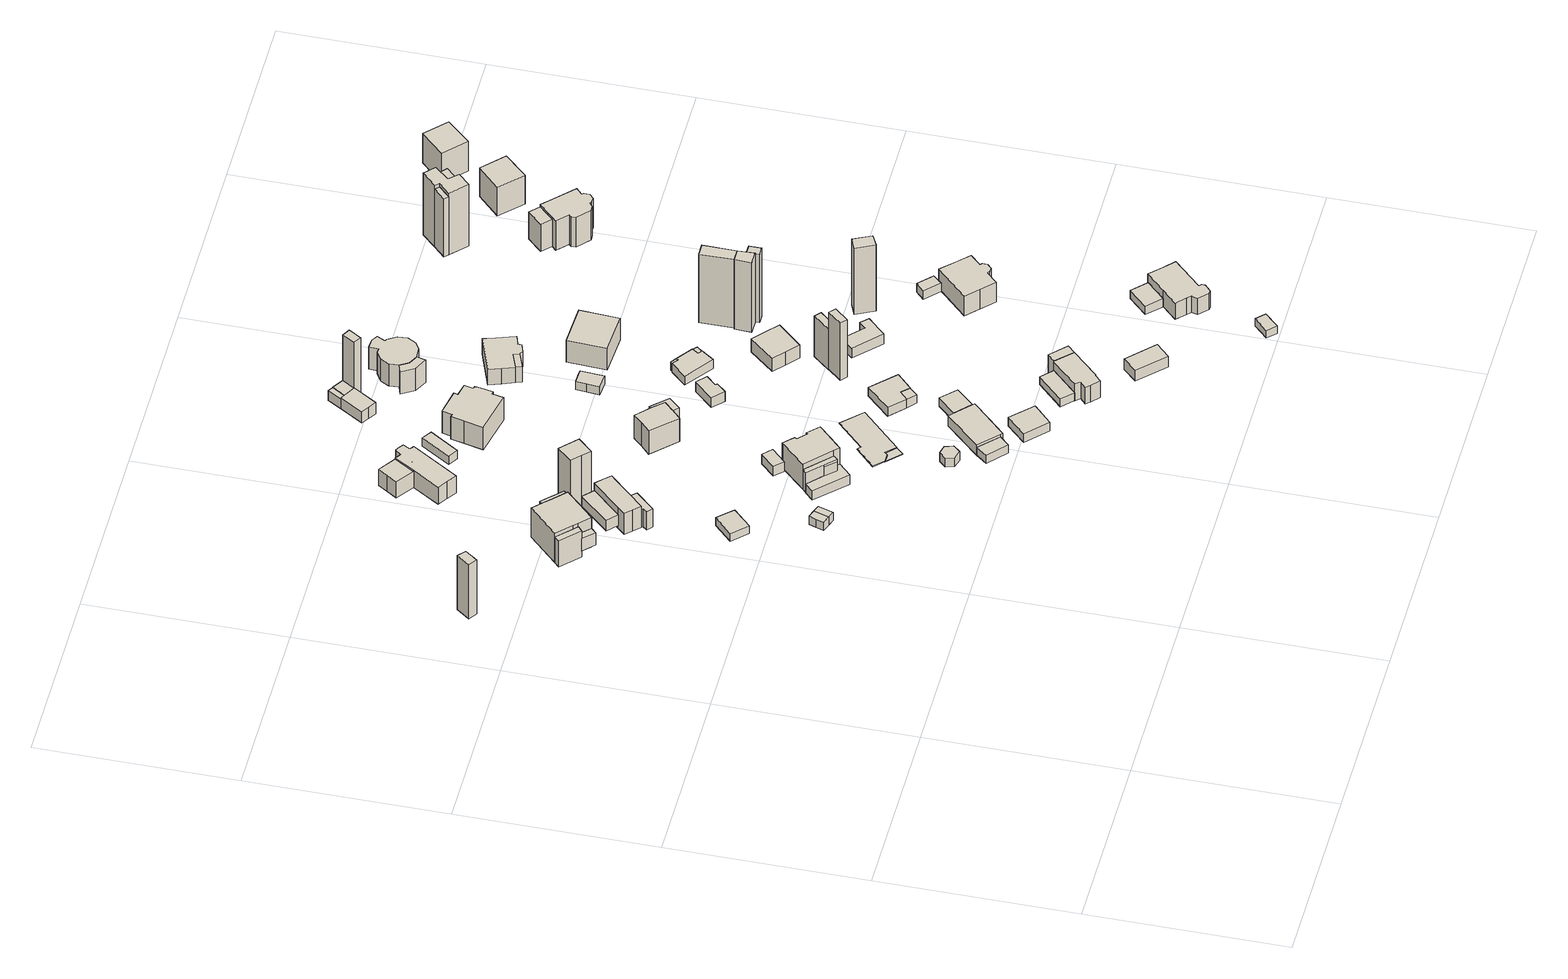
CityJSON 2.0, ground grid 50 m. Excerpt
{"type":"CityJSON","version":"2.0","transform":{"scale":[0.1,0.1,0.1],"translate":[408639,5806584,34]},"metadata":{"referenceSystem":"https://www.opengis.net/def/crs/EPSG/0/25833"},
"CityObjects":{
"building1":{"type":"Building","attributes":{"Gemeindeschluessel":"11000009","BezugspunktDach":"2200","function":"31001_2000","measuredHeight":17.16,"storeysAboveGround":1},"address":[{"country":"Germany","locality":"Berlin","thoroughfareNumber":"2","thoroughfareName":"Rinntaler Steig"}],"geometry":[{"type":"Solid","lod":"1","boundaries":[[[[0,1,2,3]],[[4,5,6,7]],[[4,7,3,2]],[[5,4,2,1]],[[6,5,1,0]],[[7,6,0,3]]]]}]},
"building2":{"type":"Building","attributes":{"Gemeindeschluessel":"11000009","BezugspunktDach":"2200","function":"51009_1610","measuredHeight":3.91,"storeysAboveGround":0},"address":[{"country":"Germany","locality":"Berlin"}],"geometry":[{"type":"Solid","lod":"1","boundaries":[[[[8,9,10,11]],[[12,13,14,15]],[[12,15,11,10]],[[13,12,10,9]],[[14,13,9,8]],[[15,14,8,11]]]]}]},
"building3":{"type":"Building","attributes":{"Gemeindeschluessel":"11000009","function":"31001_1010"},"address":[{"country":"Germany","locality":"Berlin","thoroughfareNumber":"4","thoroughfareName":"Rinntaler Steig"}],"children":["building3-1","building3-2","building3-3"]},
"building3-1":{"type":"BuildingPart","attributes":{"BezugspunktDach":"2200","measuredHeight":10.24,"storeysAboveGround":2},"parents":["building3"],"geometry":[{"type":"MultiSurface","lod":"1","boundaries":[[[16,17,18,19,20,21,22,23]],[[24,25,26,27,28,29,30,31]],[[24,31,23,22]],[[25,24,22,21]],[[32,33,21,20]],[[34,32,20,19]],[[28,27,19,18]],[[29,28,18,17]],[[35,36,29,17,16]],[[37,35,30,16,23]],[[26,25,33,32]],[[27,26,32,34]],[[30,29,36,35]],[[38,31,39,30,35,37]]]}]},
"building3-2":{"type":"BuildingPart","attributes":{"BezugspunktDach":"2200","measuredHeight":8.22,"storeysAboveGround":2},"parents":["building3"],"geometry":[{"type":"Solid","lod":"1","boundaries":[[[[34,40,41,42,33]],[[43,44,45,27,25]],[[43,25,33,42]],[[44,43,42,41]],[[45,44,41,40]],[[27,45,40,34]],[[25,27,34,33]]]]}]},
"building3-3":{"type":"BuildingPart","attributes":{"BezugspunktDach":"2200","measuredHeight":8.22,"storeysAboveGround":2},"parents":["building3"],"geometry":[{"type":"MultiSurface","lod":"1","boundaries":[[[46,36,37,47]],[[31,29,48,49]],[[31,49,47,37]],[[48,29,36,46]],[[49,48,46,47]],[[50,29,51,30,35,36]],[[31,37,35,52,30]]]}]},
"building4":{"type":"Building","attributes":{"Gemeindeschluessel":"11000009","BezugspunktDach":"2200","function":"31001_1010","measuredHeight":2.35,"storeysAboveGround":1},"address":[{"country":"Germany","locality":"Berlin","thoroughfareNumber":"2","thoroughfareName":"Erlenbacher Steig"}],"geometry":[{"type":"Solid","lod":"1","boundaries":[[[[53,54,55,56]],[[57,58,59,60]],[[57,60,56,55]],[[58,57,55,54]],[[59,58,54,53]],[[60,59,53,56]]]]}]},
"building5":{"type":"Building","attributes":{"Gemeindeschluessel":"11000009","BezugspunktDach":"2200","function":"31001_2000","measuredHeight":3.96,"storeysAboveGround":1},"address":[{"country":"Germany","locality":"Berlin","thoroughfareNumber":"6 (1)","thoroughfareName":"Rinntaler Steig"}],"geometry":[{"type":"Solid","lod":"1","boundaries":[[[[61,62,63,64]],[[65,66,67,68]],[[65,68,64,63]],[[66,65,63,62]],[[67,66,62,61]],[[68,67,61,64]]]]}]},
"building6":{"type":"Building","attributes":{"Gemeindeschluessel":"11000009","function":"31001_1010"},"address":[{"country":"Germany","locality":"Berlin","thoroughfareNumber":"6","thoroughfareName":"Rinntaler Steig"}],"children":["building6-1","building6-2"]},
"building6-1":{"type":"BuildingPart","attributes":{"BezugspunktDach":"2200","measuredHeight":7.84,"storeysAboveGround":1},"parents":["building6"],"geometry":[{"type":"MultiSurface","lod":"1","boundaries":[[[69,70,71,72,73,74,75,76]],[[77,78,79,80,81,82,83,84]],[[77,84,76,75]],[[78,77,75,74]],[[79,78,74,73]],[[80,79,73,72]],[[81,80,72,71]],[[85,86,81,71,70]],[[83,82,70,69]],[[84,83,69,76]],[[82,81,86,85]]]}]},
"building6-2":{"type":"BuildingPart","attributes":{"BezugspunktDach":"2200","measuredHeight":5.56,"storeysAboveGround":1},"parents":["building6"],"geometry":[{"type":"Solid","lod":"1","boundaries":[[[[87,88,86,85,89,90]],[[91,82,81,92,93,94]],[[91,94,90,89]],[[82,91,89,85]],[[92,81,86,88]],[[93,92,88,87]],[[94,93,87,90]],[[86,81,82,85]]]]}]},
"building7":{"type":"Building","attributes":{"Gemeindeschluessel":"11000009","BezugspunktDach":"2200","function":"31001_1313","measuredHeight":2.98,"storeysAboveGround":1},"address":[{"country":"Germany","locality":"Berlin","thoroughfareNumber":"4 (2)","thoroughfareName":"Erlenbacher Steig"}],"geometry":[{"type":"Solid","lod":"1","boundaries":[[[[95,96,97,98,99,100]],[[101,102,103,104,105,106]],[[101,106,100,99]],[[102,101,99,98]],[[103,102,98,97]],[[104,103,97,96]],[[105,104,96,95]],[[106,105,95,100]]]]}]},
"building8":{"type":"Building","attributes":{"Gemeindeschluessel":"11000009","BezugspunktDach":"2200","function":"51009_1610","measuredHeight":3.02,"storeysAboveGround":0},"address":[{"country":"Germany","locality":"Berlin"}],"geometry":[{"type":"Solid","lod":"1","boundaries":[[[[107,108,97,95]],[[103,109,110,105]],[[103,105,95,97]],[[109,103,97,108]],[[110,109,108,107]],[[105,110,107,95]]]]}]},
"building9":{"type":"Building","attributes":{"Gemeindeschluessel":"11000009","BezugspunktDach":"2200","function":"51009_1610","measuredHeight":16.9,"storeysAboveGround":0},"address":[{"country":"Germany","locality":"Berlin"}],"geometry":[{"type":"Solid","lod":"1","boundaries":[[[[111,112,113,114,115]],[[116,117,118,119,120]],[[116,120,115,114]],[[117,116,114,113]],[[118,117,113,112]],[[119,118,112,111]],[[120,119,111,115]]]]}]},
"building10":{"type":"Building","attributes":{"Gemeindeschluessel":"11000009","function":"31001_1010"},"address":[{"country":"Germany","locality":"Berlin","thoroughfareNumber":"31","thoroughfareName":"Horchheimer Weg"},{"country":"Germany","locality":"Berlin","thoroughfareNumber":"3","thoroughfareName":"Rinntaler Steig"}],"children":["building10-1","building10-2"]},
"building10-1":{"type":"BuildingPart","attributes":{"BezugspunktDach":"2200","measuredHeight":6.75,"storeysAboveGround":2},"parents":["building10"],"geometry":[{"type":"Solid","lod":"1","boundaries":[[[[121,122,123,124,125,126,127,128,129,130,131]],[[132,133,134,135,136,137,138,139,140,141,142]],[[132,142,131,130]],[[133,132,130,129]],[[134,133,129,128]],[[135,134,128,127]],[[136,135,127,126]],[[137,136,126,125]],[[138,137,125,124]],[[139,138,124,123]],[[140,139,123,122]],[[141,140,122,121]],[[142,141,121,131]]]]}]},
"building10-2":{"type":"BuildingPart","attributes":{"BezugspunktDach":"2200","measuredHeight":6.15,"storeysAboveGround":2},"parents":["building10"],"geometry":[{"type":"Solid","lod":"1","boundaries":[[[[143,144,145,146,147,148]],[[149,150,133,151,132,152]],[[149,152,148,147]],[[150,149,147,146]],[[133,150,146,145]],[[151,133,145,144]],[[132,151,144,143]],[[152,132,143,148]]]]}]},
"building11":{"type":"Building","attributes":{"Gemeindeschluessel":"11000009","BezugspunktDach":"2200","function":"51009_1610","measuredHeight":5.46,"storeysAboveGround":0},"address":[{"country":"Germany","locality":"Berlin"}],"geometry":[{"type":"Solid","lod":"1","boundaries":[[[[153,154,155,156]],[[157,158,159,160]],[[157,160,156,155]],[[158,157,155,154]],[[159,158,154,153]],[[160,159,153,156]]]]}]},
"building12":{"type":"Building","attributes":{"Gemeindeschluessel":"11000009","function":"31001_1010"},"address":[{"country":"Germany","locality":"Berlin","thoroughfareNumber":"4","thoroughfareName":"Erlenbacher Steig"}],"children":["building12-1","building12-2","building12-3"]},
"building12-1":{"type":"BuildingPart","attributes":{"BezugspunktDach":"2200","measuredHeight":9.71,"storeysAboveGround":2},"parents":["building12"],"geometry":[{"type":"MultiSurface","lod":"1","boundaries":[[[161,162,163,164,165,166,167,168,169,170,171]],[[172,173,174,175,176,177,178,179,180,158,181]],[[172,181,171,170]],[[173,172,170,169]],[[174,173,169,168]],[[175,174,168,167]],[[176,175,167,166]],[[177,176,166,165]],[[178,177,165,164]],[[179,178,164,163]],[[180,179,163,162]],[[182,183,180,162,161]],[[184,185,161,171]],[[186,158,180,183,182]],[[181,158,185,184]]]}]},
"building12-2":{"type":"BuildingPart","attributes":{"BezugspunktDach":"2200","measuredHeight":6.17,"storeysAboveGround":2},"parents":["building12"],"geometry":[{"type":"MultiSurface","lod":"1","boundaries":[[[187,188,185,184,189]],[[181,158,159,160,190]],[[181,190,189,184]],[[191,182,185,188]],[[192,191,188,187]],[[190,193,192,160,187,189]],[[181,184,185,158]],[[194,159,158,182,191]],[[160,159,191,192]],[[160,192,193,190]]]}]},
"building12-3":{"type":"BuildingPart","attributes":{"BezugspunktDach":"2200","measuredHeight":2.9,"storeysAboveGround":2},"parents":["building12"],"geometry":[{"type":"MultiSurface","lod":"1","boundaries":[[[195,183,182,191,192,193,196]],[[197,198,199,200,201,202,203]],[[197,203,196,193]],[[198,197,204,190,160]],[[199,198,192,160,159]],[[200,199,191,159,158]],[[201,200,158,180,183]],[[202,201,183,195]],[[203,202,195,196]],[[160,190,204,193,192]],[[159,160,192,191]],[[158,159,191,182]],[[182,183,180,158]]]}]},
"building13":{"type":"Building","attributes":{"Gemeindeschluessel":"11000009","BezugspunktDach":"2200","function":"31001_2000","measuredHeight":2.68,"storeysAboveGround":1},"address":[{"country":"Germany","locality":"Berlin","thoroughfareNumber":"31 (1)","thoroughfareName":"Horchheimer Weg"}],"geometry":[{"type":"Solid","lod":"1","boundaries":[[[[205,206,207,208]],[[209,210,211,212]],[[209,212,208,207]],[[210,209,207,206]],[[211,210,206,205]],[[212,211,205,208]]]]}]},
"building14":{"type":"Building","attributes":{"Gemeindeschluessel":"11000009","BezugspunktDach":"2200","function":"51009_1611","measuredHeight":3.01,"storeysAboveGround":0},"address":[{"country":"Germany","locality":"Berlin"}],"geometry":[{"type":"Solid","lod":"1","boundaries":[[[[213,214,215,216]],[[217,218,219,220]],[[217,220,216,215]],[[218,217,215,214]],[[219,218,214,213]],[[220,219,213,216]]]]}]},
"building15":{"type":"Building","attributes":{"Gemeindeschluessel":"11000009","BezugspunktDach":"2200","function":"31001_1310","measuredHeight":2.79,"storeysAboveGround":1},"address":[{"country":"Germany","locality":"Berlin","thoroughfareNumber":"8 (3)","thoroughfareName":"Erlenbacher Steig"}],"geometry":[{"type":"Solid","lod":"1","boundaries":[[[[221,222,223,224,225,226]],[[227,228,229,230,231,232]],[[227,232,226,225]],[[228,227,225,224]],[[229,228,224,223]],[[230,229,223,222]],[[231,230,222,221]],[[232,231,221,226]]]]}]},
"building16":{"type":"Building","attributes":{"Gemeindeschluessel":"11000009","BezugspunktDach":"2200","function":"51009_1610","measuredHeight":2.57,"storeysAboveGround":0},"address":[{"country":"Germany","locality":"Berlin"}],"geometry":[{"type":"Solid","lod":"1","boundaries":[[[[233,234,235,236]],[[237,238,239,240]],[[237,240,236,235]],[[238,237,235,234]],[[239,238,234,233]],[[240,239,233,236]]]]}]},
"building17":{"type":"Building","attributes":{"Gemeindeschluessel":"11000009","BezugspunktDach":"2200","function":"51009_1610","measuredHeight":0.135,"storeysAboveGround":0},"address":[{"country":"Germany","locality":"Berlin"}],"geometry":[{"type":"Solid","lod":"1","boundaries":[[[[241,242,243,244,245]],[[246,247,248,249,250]],[[246,250,245,244]],[[247,246,244,243]],[[248,247,243,242]],[[249,248,242,241]],[[250,249,241,245]]]]}]},
"building18":{"type":"Building","attributes":{"Gemeindeschluessel":"11000009","BezugspunktDach":"2200","function":"31001_1010","measuredHeight":8.44,"storeysAboveGround":2},"address":[{"country":"Germany","locality":"Berlin","thoroughfareNumber":"20","thoroughfareName":"Am Steilhang"}],"geometry":[{"type":"Solid","lod":"1","boundaries":[[[[251,252,253,254,255,256,257,258,259,260,261,262,263,264,265,266]],[[267,268,269,270,271,272,273,274,275,276,277,278,279,280,281,282]],[[267,282,266,265]],[[268,267,265,264]],[[269,268,264,263]],[[270,269,263,262]],[[271,270,262,261]],[[272,271,261,260]],[[273,272,260,259]],[[274,273,259,258]],[[275,274,258,257]],[[276,275,257,256]],[[277,276,256,255]],[[278,277,255,254]],[[279,278,254,253]],[[280,279,253,252]],[[281,280,252,251]],[[282,281,251,266]]]]}]},
"building19":{"type":"Building","attributes":{"Gemeindeschluessel":"11000009","BezugspunktDach":"2200","function":"31001_1010","measuredHeight":8.13,"storeysAboveGround":2},"address":[{"country":"Germany","locality":"Berlin","thoroughfareNumber":"1","thoroughfareName":"Erlenbacher Steig"}],"geometry":[{"type":"Solid","lod":"1","boundaries":[[[[283,284,285,286,287,288,289,290]],[[291,292,293,294,295,296,297,298]],[[291,298,290,289]],[[292,291,289,288]],[[293,292,288,287]],[[294,293,287,286]],[[295,294,286,285]],[[296,295,285,284]],[[297,296,284,283]],[[298,297,283,290]]]]}]},
"building20":{"type":"Building","attributes":{"Gemeindeschluessel":"11000009","BezugspunktDach":"2200","function":"31001_1010","measuredHeight":0.206,"storeysAboveGround":1},"address":[{"country":"Germany","locality":"Berlin","thoroughfareNumber":"6","thoroughfareName":"Erlenbacher Steig"}],"geometry":[{"type":"Solid","lod":"1","boundaries":[[[[299,300,301,302,303,304,305,306,307]],[[308,309,310,311,242,243,244,245,312]],[[308,312,307,306]],[[309,308,306,305]],[[310,309,305,304]],[[311,310,304,303]],[[242,311,303,302]],[[243,242,302,301]],[[244,243,301,300]],[[245,244,300,299]],[[312,245,299,307]]]]}]},
"building21":{"type":"Building","attributes":{"Gemeindeschluessel":"11000009","BezugspunktDach":"2200","function":"31001_1010","measuredHeight":2.69,"storeysAboveGround":1},"address":[{"country":"Germany","locality":"Berlin","thoroughfareNumber":"10","thoroughfareName":"Erlenbacher Steig"}],"geometry":[{"type":"Solid","lod":"1","boundaries":[[[[313,314,315,316]],[[317,318,319,320]],[[317,320,316,315]],[[318,317,315,314]],[[319,318,314,313]],[[320,319,313,316]]]]}]},
"building22":{"type":"Building","attributes":{"Gemeindeschluessel":"11000009","BezugspunktDach":"2200","function":"31001_1010","measuredHeight":3.76,"storeysAboveGround":1},"address":[{"country":"Germany","locality":"Berlin","thoroughfareNumber":"8","thoroughfareName":"Erlenbacher Steig"}],"geometry":[{"type":"Solid","lod":"1","boundaries":[[[[321,322,323,324,325,326]],[[327,328,329,330,331,332]],[[327,332,326,325]],[[328,327,325,324]],[[329,328,324,323]],[[330,329,323,322]],[[331,330,322,321]],[[332,331,321,326]]]]}]},
"building23":{"type":"Building","attributes":{"Gemeindeschluessel":"11000009","BezugspunktDach":"2200","function":"51009_1610","measuredHeight":7.62,"storeysAboveGround":0},"address":[{"country":"Germany","locality":"Berlin"}],"geometry":[{"type":"Solid","lod":"1","boundaries":[[[[333,334,335,336,337,338]],[[339,340,341,342,343,344]],[[339,344,338,337]],[[340,339,337,336]],[[341,340,336,335]],[[342,341,335,334]],[[343,342,334,333]],[[344,343,333,338]]]]}]},
"building24":{"type":"Building","attributes":{"Gemeindeschluessel":"11000009","function":"31001_1010"},"address":[{"country":"Germany","locality":"Berlin","thoroughfareNumber":"29","thoroughfareName":"Horchheimer Weg"}],"children":["building24-1","building24-2"]},
"building24-1":{"type":"BuildingPart","attributes":{"BezugspunktDach":"2200","measuredHeight":3.68,"storeysAboveGround":1},"parents":["building24"],"geometry":[{"type":"MultiSurface","lod":"1","boundaries":[[[345,346,347,348,349,350,351]],[[352,353,354,355,356,357,358]],[[352,358,351,350]],[[353,352,350,349]],[[359,360,353,349,348]],[[361,359,354,348,347]],[[356,355,347,346]],[[357,356,346,345]],[[358,357,345,351]],[[354,353,360,359]],[[355,354,359,361]]]}]},
"building24-2":{"type":"BuildingPart","attributes":{"BezugspunktDach":"2200","measuredHeight":3.27,"storeysAboveGround":1},"parents":["building24"],"geometry":[{"type":"MultiSurface","lod":"1","boundaries":[[[361,362,363,360]],[[364,365,355,353]],[[364,353,360,363]],[[365,364,363,362]],[[355,365,362,361]],[[355,354,366]],[[367,353,366,354,359,360]],[[359,354,355,361]]]}]},
"building25":{"type":"Building","attributes":{"Gemeindeschluessel":"11000009","BezugspunktDach":"2200","function":"51009_1610","measuredHeight":3.25,"storeysAboveGround":0},"address":[{"country":"Germany","locality":"Berlin"}],"geometry":[{"type":"Solid","lod":"1","boundaries":[[[[368,369,370,371]],[[372,364,353,352]],[[372,352,371,370]],[[364,372,370,369]],[[353,364,369,368]],[[352,353,368,371]]]]}]},
"building26":{"type":"Building","attributes":{"Gemeindeschluessel":"11000009","BezugspunktDach":"2200","function":"51009_1611","measuredHeight":2.74,"storeysAboveGround":0},"address":[{"country":"Germany","locality":"Berlin"}],"geometry":[{"type":"Solid","lod":"1","boundaries":[[[[373,374,375,376]],[[377,378,379,380]],[[377,380,376,375]],[[378,377,375,374]],[[379,378,374,373]],[[380,379,373,376]]]]}]},
"building27":{"type":"Building","attributes":{"Gemeindeschluessel":"11000009","BezugspunktDach":"2200","function":"31001_2000","measuredHeight":17.66,"storeysAboveGround":1},"address":[{"country":"Germany","locality":"Berlin","thoroughfareNumber":"29 (1)","thoroughfareName":"Horchheimer Weg"}],"geometry":[{"type":"Solid","lod":"1","boundaries":[[[[381,382,383,384]],[[365,385,386,387]],[[365,387,384,383]],[[385,365,383,382]],[[386,385,382,381]],[[387,386,381,384]]]]}]},
"building28":{"type":"Building","attributes":{"Gemeindeschluessel":"11000009","BezugspunktDach":"2200","function":"51009_1610","measuredHeight":2.6,"storeysAboveGround":0},"address":[{"country":"Germany","locality":"Berlin"}],"geometry":[{"type":"Solid","lod":"1","boundaries":[[[[388,389,390,391]],[[392,393,394,395]],[[392,395,391,390]],[[393,392,390,389]],[[394,393,389,388]],[[395,394,388,391]]]]}]},
"building29":{"type":"Building","attributes":{"Gemeindeschluessel":"11000009","BezugspunktDach":"2200","function":"31001_2463","measuredHeight":2.44,"storeysAboveGround":1},"address":[{"country":"Germany","locality":"Berlin","thoroughfareNumber":"12 (1)","thoroughfareName":"Erlenbacher Steig"}],"geometry":[{"type":"Solid","lod":"1","boundaries":[[[[396,397,398,399]],[[400,401,402,403]],[[400,403,399,398]],[[401,400,398,397]],[[402,401,397,396]],[[403,402,396,399]]]]}]},
"building30":{"type":"Building","attributes":{"Gemeindeschluessel":"11000009","BezugspunktDach":"2200","function":"31001_2463","measuredHeight":2.61,"storeysAboveGround":1},"address":[{"country":"Germany","locality":"Berlin","thoroughfareNumber":"8 (1)","thoroughfareName":"Erlenbacher Steig"}],"geometry":[{"type":"Solid","lod":"1","boundaries":[[[[404,405,406,407,408,409]],[[410,411,393,392,395,412]],[[410,412,409,408]],[[411,410,408,407]],[[393,411,407,406]],[[392,393,406,405]],[[395,392,405,404]],[[412,395,404,409]]]]}]},
"building31":{"type":"Building","attributes":{"Gemeindeschluessel":"11000009","BezugspunktDach":"2200","function":"31001_1010","measuredHeight":6.4,"storeysAboveGround":2},"address":[{"country":"Germany","locality":"Berlin","thoroughfareNumber":"12","thoroughfareName":"Erlenbacher Steig"}],"geometry":[{"type":"Solid","lod":"1","boundaries":[[[[413,414,415,416,417,418,419,420,421,422,423,424]],[[425,426,427,428,429,430,431,432,433,434,435,436]],[[425,436,424,423]],[[426,425,423,422]],[[427,426,422,421]],[[428,427,421,420]],[[429,428,420,419]],[[430,429,419,418]],[[431,430,418,417]],[[432,431,417,416]],[[433,432,416,415]],[[434,433,415,414]],[[435,434,414,413]],[[436,435,413,424]]]]}]},
"building32":{"type":"Building","attributes":{"Gemeindeschluessel":"11000009","BezugspunktDach":"2200","function":"31001_1312","measuredHeight":3.02,"storeysAboveGround":1},"address":[{"country":"Germany","locality":"Berlin","thoroughfareNumber":"3","thoroughfareName":"Erlenbacher Steig"}],"geometry":[{"type":"Solid","lod":"1","boundaries":[[[[437,438,439,440,441,442]],[[443,444,445,446,447,448]],[[443,448,442,441]],[[444,443,441,440]],[[445,444,440,439]],[[446,445,439,438]],[[447,446,438,437]],[[448,447,437,442]]]]}]},
"building33":{"type":"Building","attributes":{"Gemeindeschluessel":"11000009","BezugspunktDach":"2200","function":"51009_1610","measuredHeight":4.93,"storeysAboveGround":0},"address":[{"country":"Germany","locality":"Berlin"}],"geometry":[{"type":"Solid","lod":"1","boundaries":[[[[449,450,451,452]],[[453,454,455,456]],[[453,456,452,451]],[[454,453,451,450]],[[455,454,450,449]],[[456,455,449,452]]]]}]},
"building34":{"type":"Building","attributes":{"Gemeindeschluessel":"11000009","BezugspunktDach":"2200","function":"31001_2463","measuredHeight":2.49,"storeysAboveGround":1},"address":[{"country":"Germany","locality":"Berlin","thoroughfareNumber":"19 (1)","thoroughfareName":"Am Steilhang"}],"geometry":[{"type":"Solid","lod":"1","boundaries":[[[[457,458,459,460,461,462]],[[463,464,465,466,467,468]],[[463,468,462,461]],[[464,463,461,460]],[[465,464,460,459]],[[466,465,459,458]],[[467,466,458,457]],[[468,467,457,462]]]]}]},
"building35":{"type":"Building","attributes":{"Gemeindeschluessel":"11000009","function":"31001_1010"},"address":[{"country":"Germany","locality":"Berlin","thoroughfareNumber":"18","thoroughfareName":"Am Steilhang"}],"children":["building35-1","building35-2"]},
"building35-1":{"type":"BuildingPart","attributes":{"BezugspunktDach":"2200","measuredHeight":7.01,"storeysAboveGround":2},"parents":["building35"],"geometry":[{"type":"Solid","lod":"1","boundaries":[[[[469,470,471,472,473,474,475,476,477,478,479,480,481,482,483,484]],[[485,486,487,488,489,490,491,492,493,494,495,496,497,498,499,500]],[[485,500,484,483]],[[486,485,483,482]],[[487,486,482,481]],[[488,487,481,480]],[[489,488,480,479]],[[490,489,479,478]],[[491,490,478,477]],[[492,491,477,476]],[[493,492,476,475]],[[494,493,475,474]],[[495,494,474,473]],[[496,495,473,472]],[[497,496,472,471]],[[500,499,469,484]],[[498,497,471,470]],[[499,498,470,469]]]]}]},
"building35-2":{"type":"BuildingPart","attributes":{"BezugspunktDach":"2200","measuredHeight":7.01,"storeysAboveGround":2},"parents":["building35"],"geometry":[{"type":"Solid","lod":"1","boundaries":[[[[501,502,471,470,469,503]],[[499,498,497,504,505,506]],[[499,506,503,469]],[[504,497,471,502]],[[505,504,502,501]],[[506,505,501,503]],[[498,499,469,470]],[[497,498,470,471]]]]}]},
"building36":{"type":"Building","attributes":{"Gemeindeschluessel":"11000009","BezugspunktDach":"2200","function":"31001_1010","measuredHeight":8.01,"storeysAboveGround":1},"address":[{"country":"Germany","locality":"Berlin","thoroughfareNumber":"19","thoroughfareName":"Am Steilhang"}],"geometry":[{"type":"Solid","lod":"1","boundaries":[[[[507,508,509,510,511,512,513,514,515,516,517,518]],[[519,520,521,522,523,524,525,526,527,528,529,530]],[[519,530,518,517]],[[520,519,517,516]],[[521,520,516,515]],[[522,521,515,514]],[[523,522,514,513]],[[524,523,513,512]],[[525,524,512,511]],[[526,525,511,510]],[[527,526,510,509]],[[528,527,509,508]],[[529,528,508,507]],[[530,529,507,518]]]]}]},
"building37":{"type":"Building","attributes":{"Gemeindeschluessel":"11000009","BezugspunktDach":"2200","function":"31001_1010","measuredHeight":3.65,"storeysAboveGround":1},"address":[{"country":"Germany","locality":"Berlin","thoroughfareNumber":"14","thoroughfareName":"Erlenbacher Steig"}],"geometry":[{"type":"Solid","lod":"1","boundaries":[[[[531,532,533,534,535]],[[536,537,538,539,540]],[[536,540,535,534]],[[537,536,534,533]],[[538,537,533,532]],[[539,538,532,531]],[[540,539,531,535]]]]}]},
"building38":{"type":"Building","attributes":{"Gemeindeschluessel":"11000009","BezugspunktDach":"2200","function":"51009_1610","measuredHeight":5.48,"storeysAboveGround":0},"address":[{"country":"Germany","locality":"Berlin"}],"geometry":[{"type":"Solid","lod":"1","boundaries":[[[[541,542,543,544]],[[545,546,430,428]],[[545,428,544,543]],[[546,545,543,542]],[[430,546,542,541]],[[428,430,541,544]]]]}]},
"building39":{"type":"Building","attributes":{"Gemeindeschluessel":"11000009","BezugspunktDach":"2200","function":"31001_1312","measuredHeight":2.8,"storeysAboveGround":1},"address":[{"country":"Germany","locality":"Berlin","thoroughfareNumber":"10","thoroughfareName":"Rinntaler Steig"}],"geometry":[{"type":"Solid","lod":"1","boundaries":[[[[547,548,549,550,551,552,553,554]],[[555,556,557,558,559,560,561,562]],[[555,562,554,553]],[[556,555,553,552]],[[557,556,552,551]],[[558,557,551,550]],[[559,558,550,549]],[[560,559,549,548]],[[561,560,548,547]],[[562,561,547,554]]]]}]},
"building40":{"type":"Building","attributes":{"Gemeindeschluessel":"11000009","BezugspunktDach":"2200","function":"51009_1610","measuredHeight":18.16,"storeysAboveGround":0},"address":[{"country":"Germany","locality":"Berlin"}],"geometry":[{"type":"Solid","lod":"1","boundaries":[[[[563,564,565,566]],[[567,568,569,570]],[[567,570,566,565]],[[568,567,565,564]],[[569,568,564,563]],[[570,569,563,566]]]]}]},
"building41":{"type":"Building","attributes":{"Gemeindeschluessel":"11000009","BezugspunktDach":"2200","function":"51009_1610","measuredHeight":2.52,"storeysAboveGround":0},"address":[{"country":"Germany","locality":"Berlin"}],"geometry":[{"type":"Solid","lod":"1","boundaries":[[[[552,551,571,553]],[[572,573,574,575]],[[572,575,553,571]],[[573,572,571,551]],[[574,573,551,552]],[[575,574,552,553]]]]}]},
"building42":{"type":"Building","attributes":{"Gemeindeschluessel":"11000009","BezugspunktDach":"2200","function":"51009_1610","measuredHeight":2.63,"storeysAboveGround":0},"address":[{"country":"Germany","locality":"Berlin"}],"geometry":[{"type":"Solid","lod":"1","boundaries":[[[[576,577,578,579]],[[580,581,582,583]],[[580,583,579,578]],[[581,580,578,577]],[[582,581,577,576]],[[583,582,576,579]]]]}]},
"building43":{"type":"Building","attributes":{"Gemeindeschluessel":"11000009","BezugspunktDach":"2200","function":"31001_2500","measuredHeight":12.86,"storeysAboveGround":1},"address":[{"country":"Germany","locality":"Berlin","thoroughfareNumber":"5 (1)","thoroughfareName":"Erlenbacher Steig"}],"geometry":[{"type":"Solid","lod":"1","boundaries":[[[[584,585,586,587]],[[588,589,590,591]],[[588,591,587,586]],[[589,588,586,585]],[[590,589,585,584]],[[591,590,584,587]]]]}]},
"building44":{"type":"Building","attributes":{"Gemeindeschluessel":"11000009","BezugspunktDach":"2200","function":"31001_1010","measuredHeight":4.44,"storeysAboveGround":1},"address":[{"country":"Germany","locality":"Berlin","thoroughfareNumber":"5","thoroughfareName":"Erlenbacher Steig"}],"geometry":[{"type":"Solid","lod":"1","boundaries":[[[[592,593,594,595,596,597]],[[598,599,600,601,602,603]],[[598,603,597,596]],[[599,598,596,595]],[[600,599,595,594]],[[601,600,594,593]],[[602,601,593,592]],[[603,602,592,597]]]]}]},
"building45":{"type":"Building","attributes":{"Gemeindeschluessel":"11000009","BezugspunktDach":"2200","function":"31001_1010","measuredHeight":2.25,"storeysAboveGround":1},"address":[{"country":"Germany","locality":"Berlin","thoroughfareNumber":"18A","thoroughfareName":"Erlenbacher Steig"}],"geometry":[{"type":"Solid","lod":"1","boundaries":[[[[604,605,606,607]],[[608,609,610,611]],[[608,611,607,606]],[[609,608,606,605]],[[610,609,605,604]],[[611,610,604,607]]]]}]},
"building46":{"type":"Building","attributes":{"Gemeindeschluessel":"11000009","BezugspunktDach":"2200","function":"31001_1010","measuredHeight":7.72,"storeysAboveGround":2},"address":[{"country":"Germany","locality":"Berlin","thoroughfareNumber":"9","thoroughfareName":"Rinntaler Steig"}],"geometry":[{"type":"Solid","lod":"1","boundaries":[[[[612,613,614,615]],[[616,617,618,619]],[[616,619,615,614]],[[617,616,614,613]],[[618,617,613,612]],[[619,618,612,615]]]]}]},
"building47":{"type":"Building","attributes":{"Gemeindeschluessel":"11000009","BezugspunktDach":"2200","function":"31001_1010","measuredHeight":4.11,"storeysAboveGround":1},"address":[{"country":"Germany","locality":"Berlin","thoroughfareNumber":"7","thoroughfareName":"Erlenbacher Steig"}],"geometry":[{"type":"Solid","lod":"1","boundaries":[[[[620,621,622,623,624,625,626,627]],[[628,629,630,631,632,633,634,635]],[[628,635,627,626]],[[629,628,626,625]],[[630,629,625,624]],[[631,630,624,623]],[[632,631,623,622]],[[633,632,622,621]],[[634,633,621,620]],[[635,634,620,627]]]]}]},
"building48":{"type":"Building","attributes":{"Gemeindeschluessel":"11000009","BezugspunktDach":"2200","function":"51009_1610","measuredHeight":21.99,"storeysAboveGround":0},"address":[{"country":"Germany","locality":"Berlin"}],"geometry":[{"type":"Solid","lod":"1","boundaries":[[[[636,637,638,639]],[[640,641,642,643]],[[640,643,639,638]],[[641,640,638,637]],[[642,641,637,636]],[[643,642,636,639]]]]}]},
"building49":{"type":"Building","attributes":{"Gemeindeschluessel":"11000009","BezugspunktDach":"2200","function":"31001_1010","measuredHeight":21.53,"storeysAboveGround":1},"address":[{"country":"Germany","locality":"Berlin","thoroughfareNumber":"5 (3)","thoroughfareName":"Erlenbacher Steig"}],"geometry":[{"type":"Solid","lod":"1","boundaries":[[[[638,637,644,645]],[[646,647,648,649]],[[646,649,645,644]],[[647,646,644,637]],[[648,647,637,638]],[[649,648,638,645]]]]}]},
"building50":{"type":"Building","attributes":{"Gemeindeschluessel":"11000009","BezugspunktDach":"2200","function":"31001_2000","measuredHeight":21.64,"storeysAboveGround":1},"address":[{"country":"Germany","locality":"Berlin","thoroughfareNumber":"5 (2)","thoroughfareName":"Erlenbacher Steig"}],"geometry":[{"type":"Solid","lod":"1","boundaries":[[[[650,651,652,653]],[[654,655,656,657]],[[654,657,653,652]],[[655,654,652,651]],[[656,655,651,650]],[[657,656,650,653]]]]}]},
"building51":{"type":"Building","attributes":{"Gemeindeschluessel":"11000009","BezugspunktDach":"2200","function":"31001_2463","measuredHeight":3.11,"storeysAboveGround":1},"address":[{"country":"Germany","locality":"Berlin","thoroughfareNumber":"16 (1)","thoroughfareName":"Erlenbacher Steig"}],"geometry":[{"type":"Solid","lod":"1","boundaries":[[[[658,659,660,661,662]],[[663,664,665,666,667]],[[663,667,662,661]],[[664,663,661,660]],[[665,664,660,659]],[[666,665,659,658]],[[667,666,658,662]]]]}]},
"building52":{"type":"Building","attributes":{"Gemeindeschluessel":"11000009","BezugspunktDach":"2200","function":"31001_1010","measuredHeight":8.27,"storeysAboveGround":1},"address":[{"country":"Germany","locality":"Berlin","thoroughfareNumber":"16","thoroughfareName":"Erlenbacher Steig"}],"geometry":[{"type":"Solid","lod":"1","boundaries":[[[[668,669,670,671,672,673,674,675,676,677,678,679,680,681,682,683]],[[684,685,686,687,688,689,690,691,692,693,694,695,696,697,698,699]],[[684,699,683,682]],[[685,684,682,681]],[[686,685,681,680]],[[687,686,680,679]],[[688,687,679,678]],[[689,688,678,677]],[[690,689,677,676]],[[691,690,676,675]],[[692,691,675,674]],[[693,692,674,673]],[[694,693,673,672]],[[695,694,672,671]],[[696,695,671,670]],[[697,696,670,669]],[[698,697,669,668]],[[699,698,668,683]]]]}]},
"building53":{"type":"Building","attributes":{"Gemeindeschluessel":"11000009","BezugspunktDach":"2200","function":"31001_2000","measuredHeight":22.95,"storeysAboveGround":1},"address":[{"country":"Germany","locality":"Berlin","thoroughfareNumber":"7 (1)","thoroughfareName":"Erlenbacher Steig"}],"geometry":[{"type":"Solid","lod":"1","boundaries":[[[[700,701,702,703]],[[704,705,706,707]],[[704,707,703,702]],[[705,704,702,701]],[[706,705,701,700]],[[707,706,700,703]]]]}]},
"building54":{"type":"Building","attributes":{"Gemeindeschluessel":"11000009","BezugspunktDach":"2200","function":"31001_1010","measuredHeight":9.53,"storeysAboveGround":1},"address":[{"country":"Germany","locality":"Berlin","thoroughfareNumber":"2","thoroughfareName":"Münchweilersteig"}],"geometry":[{"type":"Solid","lod":"1","boundaries":[[[[708,709,710,711,712,713,714,715,716,717,718,719]],[[720,721,722,723,724,725,726,727,728,729,730,731]],[[720,731,719,718]],[[721,720,718,717]],[[722,721,717,716]],[[723,722,716,715]],[[724,723,715,714]],[[725,724,714,713]],[[726,725,713,712]],[[727,726,712,711]],[[728,727,711,710]],[[729,728,710,709]],[[730,729,709,708]],[[731,730,708,719]]]]}]},
"building55":{"type":"Building","attributes":{"Gemeindeschluessel":"11000009","BezugspunktDach":"2200","function":"51009_1611","measuredHeight":2.79,"storeysAboveGround":0},"address":[{"country":"Germany","locality":"Berlin"}],"geometry":[{"type":"Solid","lod":"1","boundaries":[[[[732,733,734,735]],[[736,737,738,739]],[[736,739,735,734]],[[737,736,734,733]],[[738,737,733,732]],[[739,738,732,735]]]]}]},
"building56":{"type":"Building","attributes":{"Gemeindeschluessel":"11000009","BezugspunktDach":"2200","function":"51009_1610","measuredHeight":18.31,"storeysAboveGround":0},"address":[{"country":"Germany","locality":"Berlin"}],"geometry":[{"type":"Solid","lod":"1","boundaries":[[[[740,741,742,743]],[[744,745,746,747]],[[744,747,743,742]],[[745,744,742,741]],[[746,745,741,740]],[[747,746,740,743]]]]}]},
"building57":{"type":"Building","attributes":{"Gemeindeschluessel":"11000009","BezugspunktDach":"2200","function":"31001_1010","measuredHeight":19.56,"storeysAboveGround":1},"address":[{"country":"Germany","locality":"Berlin","thoroughfareNumber":"15","thoroughfareName":"Am Steilhang"}],"geometry":[{"type":"Solid","lod":"1","boundaries":[[[[748,749,750,751,752,753,754,755]],[[745,744,756,757,758,759,760,746]],[[745,746,755,754]],[[744,745,754,753]],[[756,744,753,752]],[[757,756,752,751]],[[758,757,751,750]],[[759,758,750,749]],[[760,759,749,748]],[[746,760,748,755]]]]}]},
"building58":{"type":"Building","attributes":{"Gemeindeschluessel":"11000009","BezugspunktDach":"2200","function":"51009_1610","measuredHeight":17.37,"storeysAboveGround":0},"address":[{"country":"Germany","locality":"Berlin"}],"geometry":[{"type":"Solid","lod":"1","boundaries":[[[[761,762,763,764]],[[757,765,759,758]],[[757,758,764,763]],[[765,757,763,762]],[[759,765,762,761]],[[758,759,761,764]]]]}]},
"building59":{"type":"Building","attributes":{"Gemeindeschluessel":"11000009","function":"31001_1010"},"address":[{"country":"Germany","locality":"Berlin","thoroughfareNumber":"17A","thoroughfareName":"Am Steilhang"}],"children":["building59-1","building59-2"]},
"building59-1":{"type":"BuildingPart","attributes":{"BezugspunktDach":"2200","measuredHeight":11.32,"storeysAboveGround":1},"parents":["building59"],"geometry":[{"type":"MultiSurface","lod":"1","boundaries":[[[766,767,768,769,770,771,772,773,774,775,776,777,778,779,780,781,782,783]],[[784,785,786,787,788,789,790,791,792,793,794,795,796,797,798,799,800,801]],[[784,801,783,782]],[[802,803,782,781]],[[786,804,802,785,781,780]],[[787,786,780,779]],[[788,787,779,778]],[[789,788,778,777]],[[790,789,777,776]],[[791,790,776,775]],[[792,791,775,774]],[[793,792,774,773]],[[794,793,773,772]],[[795,794,772,771]],[[796,795,771,770]],[[797,796,770,769]],[[798,797,769,768]],[[799,798,768,767]],[[800,799,767,766]],[[801,800,766,783]],[[785,784,803,802]],[[785,802,804,786,805]]]}]},
"building59-2":{"type":"BuildingPart","attributes":{"BezugspunktDach":"2200","measuredHeight":8.65,"storeysAboveGround":1},"parents":["building59"],"geometry":[{"type":"MultiSurface","lod":"1","boundaries":[[[803,804,806,807]],[[808,786,784,809]],[[808,809,807,806]],[[786,808,806,804]],[[786,785,784]],[[809,784,803,807]],[[784,785,802,803]],[[804,802,785,786]]]}]},
"building60":{"type":"Building","attributes":{"Gemeindeschluessel":"11000009","BezugspunktDach":"2200","function":"31001_1010","measuredHeight":10.26,"storeysAboveGround":2},"address":[{"country":"Germany","locality":"Berlin","thoroughfareNumber":"15A","thoroughfareName":"Am Steilhang"}],"geometry":[{"type":"Solid","lod":"1","boundaries":[[[[810,811,812,813]],[[814,815,816,817]],[[814,817,813,812]],[[815,814,812,811]],[[816,815,811,810]],[[817,816,810,813]]]]}]},
"building61":{"type":"Building","attributes":{"Gemeindeschluessel":"11000009","BezugspunktDach":"2200","function":"31001_1010","measuredHeight":10.13,"storeysAboveGround":1},"address":[{"country":"Germany","locality":"Berlin","thoroughfareNumber":"13A","thoroughfareName":"Am Steilhang"}],"geometry":[{"type":"Solid","lod":"1","boundaries":[[[[818,819,820,821]],[[822,823,824,825]],[[822,825,821,820]],[[823,822,820,819]],[[824,823,819,818]],[[825,824,818,821]]]]}]}
},
"vertices":[
[27,1563,321],[51,1594,321],[32,1610,321],[7,1577,321],[32,1610,150],[51,1594,150],[27,1563,150],[7,1577,150],
[330,1350,178],[342,1363,178],[316,1389,178],[303,1377,178],[316,1389,139],[342,1363,139],[330,1350,139],[303,1377,139],
[306,1398,212],[316,1389,212],[342,1363,212],[414,1436,212],[378,1471,212],[367,1483,212],[342,1507,212],[270,1434,212],[342,1507,120],[367,1483,120],[378,1471,120],[414,1436,120],[342,1363,120],[316,1389,120],[306,1398,120],[270,1434,120],[378,1471,202],[367,1483,202],[414,1436,202],[306,1398,202],[316,1389,202],[270,1434,202],[270,1434,135],[288,1416,120],
[426,1448,202],[395,1479,202],[379,1495,202],[379,1495,120],[395,1479,120],[426,1448,120],
[303,1377,202],[258,1421,202],[303,1377,120],[258,1421,120],[316,1389,153],[315,1390,120],[306,1398,128],
[532,1032,84],[576,1077,84],[541,1114,84],[495,1068,84],[541,1114,60],[576,1077,60],[532,1032,60],[495,1068,60],
[437,1321,143],[505,1394,143],[480,1418,143],[412,1344,143],[480,1418,110],[505,1394,110],[437,1321,110],[412,1344,110],
[437,1287,167],[453,1270,167],[490,1310,167],[538,1361,167],[522,1378,167],[505,1394,167],[437,1321,167],[420,1303,167],[437,1321,100],[505,1394,100],[522,1378,100],[538,1361,100],[490,1310,100],[453,1270,100],[437,1287,100],[420,1303,100],[453,1270,156],[490,1310,156],
[461,1245,156],[506,1293,156],[456,1267,156],[448,1256,156],[456,1267,100],[506,1293,100],[461,1245,100],[448,1256,100],
[635,867,53],[641,886,53],[647,905,53],[628,912,53],[621,893,53],[615,874,53],[621,893,27],[628,912,27],[647,905,27],[641,886,27],[635,867,27],[615,874,27],
[653,860,53],[665,899,53],[665,899,27],[653,860,27],
[480,1418,272],[499,1400,272],[533,1437,272],[491,1477,272],[457,1441,272],[491,1477,103],[533,1437,103],[499,1400,103],[480,1418,103],[457,1441,103],
[404,1721,195],[427,1705,195],[502,1823,195],[492,1830,195],[502,1848,195],[489,1857,195],[482,1861,195],[469,1846,195],[454,1856,195],[422,1805,195],[380,1737,195],[422,1805,141],[454,1856,141],[469,1846,141],[482,1861,141],[489,1857,141],[502,1848,141],[492,1830,141],[502,1823,141],[427,1705,141],[404,1721,141],[380,1737,141],
[422,1805,192],[457,1818,192],[454,1856,192],[411,1886,192],[395,1861,192],[379,1836,192],[395,1861,141],[411,1886,141],[457,1818,141],[379,1836,141],
[793,883,81],[804,894,81],[779,918,81],[769,909,81],[779,918,26],[804,894,26],[793,883,26],[769,909,26],
[804,894,104],[816,883,104],[844,911,104],[876,943,104],[849,970,104],[846,966,104],[823,988,104],[827,992,104],[803,1016,104],[799,1013,104],[742,954,104],[799,1013,26],[803,1016,26],[827,992,26],[823,988,26],[846,966,26],[849,970,26],[876,943,26],[844,911,26],[816,883,26],[742,954,26],[804,894,54],[816,883,54],[742,954,88],[804,894,88],[804,894,36],
[769,909,88],[793,883,88],[732,944,88],[732,944,26],[793,883,54],[769,909,54],[732,944,54],[793,883,42],
[784,851,54],[712,924,54],[732,944,25],[769,909,25],[793,883,25],[804,894,25],[816,883,25],[784,851,25],[712,924,25],[732,944,45],
[545,1730,163],[592,1803,163],[568,1819,163],[521,1745,163],[568,1819,137],[592,1803,137],[545,1730,137],[521,1745,137],
[780,1006,67],[815,1042,67],[793,1063,67],[758,1027,67],[793,1063,37],[815,1042,37],[780,1006,37],[758,1027,37],
[907,630,44],[930,624,44],[945,641,44],[938,663,44],[916,668,44],[900,651,44],[916,668,16],[938,663,16],[945,641,16],[930,624,16],[907,630,16],[900,651,16],
[977,519,44],[1000,543,44],[953,588,44],[931,561,44],[953,588,19],[1000,543,19],[977,519,19],[931,561,19],
[917,756,20],[934,774,20],[910,797,20],[904,790,20],[883,790,20],[904,790,19],[910,797,19],[934,774,19],[917,756,19],[883,790,19],
[708,1657,198],[714,1686,198],[722,1685,198],[726,1705,198],[730,1726,198],[728,1727,198],[729,1731,198],[723,1733,198],[728,1756,198],[694,1763,198],[697,1773,198],[632,1786,198],[626,1760,198],[617,1762,198],[610,1728,198],[599,1680,198],[610,1728,127],[617,1762,127],[626,1760,127],[632,1786,127],[697,1773,127],[694,1763,127],[728,1756,127],[723,1733,127],[729,1731,127],[728,1727,127],[730,1726,127],[726,1705,127],[722,1685,127],[714,1686,127],[708,1657,127],[599,1680,127],
[803,1261,130],[826,1283,130],[826,1284,130],[848,1306,130],[824,1332,130],[789,1366,130],[767,1343,130],[744,1321,130],[767,1343,57],[789,1366,57],[824,1332,57],[848,1306,57],[826,1284,57],[826,1283,57],[803,1261,57],[744,1321,57],
[883,790,22],[904,790,22],[910,797,22],[934,774,22],[1033,874,22],[984,923,22],[917,855,22],[908,863,22],[859,814,22],[908,863,20],[917,855,20],[984,923,20],[1033,874,20],[859,814,20],
[1058,439,59],[1105,485,59],[1053,537,59],[1006,489,59],[1053,537,32],[1105,485,32],[1058,439,32],[1006,489,32],
[1000,543,51],[1005,539,51],[1047,582,51],[1089,625,51],[1035,676,51],[953,588,51],[1035,676,18],[1089,625,18],[1047,582,18],[1005,539,18],[1000,543,18],[953,588,18],
[848,1306,127],[826,1284,127],[840,1270,127],[867,1299,127],[829,1339,127],[824,1332,127],[829,1339,51],[867,1299,51],[840,1270,51],[826,1284,51],[848,1306,51],[824,1332,51],
[630,1960,174],[649,1948,174],[687,2008,174],[667,2019,174],[659,2024,174],[647,2030,174],[611,1972,174],[647,2030,139],[659,2024,139],[667,2019,139],[687,2008,139],[649,1948,139],[630,1960,139],[611,1972,139],[667,2019,172],[659,2024,172],[687,2008,172],
[707,2040,172],[680,2057,172],[680,2057,139],[707,2040,139],[662,2022,139],[659,2024,166],
[659,2024,171],[680,2057,171],[668,2065,171],[647,2030,171],[668,2065,139],
[1089,631,47],[1130,675,47],[1094,711,47],[1052,666,47],[1094,711,20],[1130,675,20],[1089,631,20],[1052,666,20],
[707,1997,316],[727,2029,316],[707,2040,316],[688,2010,316],[727,2029,139],[707,1997,139],[688,2010,139],
[1090,763,49],[1108,783,49],[1090,802,49],[1069,782,49],[1090,802,23],[1108,783,23],[1090,763,23],[1069,782,23],
[1173,407,55],[1236,471,55],[1208,498,55],[1145,434,55],[1208,498,31],[1236,471,31],[1173,407,31],[1145,434,31],
[1069,782,50],[1090,802,50],[1108,783,50],[1146,820,50],[1088,878,50],[1031,819,50],[1088,878,23],[1146,820,23],[1031,819,23],
[1177,370,83],[1197,351,83],[1213,367,83],[1214,366,83],[1278,432,83],[1277,432,83],[1258,452,83],[1237,472,83],[1236,471,83],[1173,407,83],[1184,395,83],[1168,380,83],[1184,395,30],[1173,407,30],[1236,471,30],[1237,472,30],[1258,452,30],[1277,432,30],[1278,432,30],[1214,366,30],[1213,367,30],[1197,351,30],[1177,370,30],[1168,380,30],
[972,1192,76],[993,1215,76],[989,1219,76],[1012,1244,76],[989,1266,76],[944,1218,76],[989,1266,45],[1012,1244,45],[989,1219,45],[993,1215,45],[972,1192,45],[944,1218,45],
[844,1645,176],[883,1660,176],[879,1674,176],[839,1659,176],[879,1674,127],[883,1660,127],[844,1645,127],[839,1659,127],
[934,1469,101],[938,1529,101],[925,1530,101],[900,1531,101],[898,1504,101],[895,1472,101],[898,1504,76],[900,1531,76],[925,1530,76],[938,1529,76],[934,1469,76],[895,1472,76],
[758,1917,201],[771,1896,201],[794,1884,201],[819,1885,201],[840,1897,201],[852,1919,201],[850,1944,201],[836,1965,201],[830,1968,201],[841,1989,201],[825,1999,201],[802,2000,201],[800,1976,201],[790,1977,201],[768,1964,201],[756,1942,201],[768,1964,131],[790,1977,131],[800,1976,131],[802,2000,131],[825,1999,131],[841,1989,131],[830,1968,131],[836,1965,131],[850,1944,131],[852,1919,131],[840,1897,131],[819,1885,131],[794,1884,131],[771,1896,131],[758,1917,131],[756,1942,131],
[755,1878,201],[788,1861,201],[736,1910,201],[788,1861,131],[755,1878,131],[736,1910,131],
[828,1690,175],[839,1659,175],[879,1674,175],[883,1660,175],[887,1661,175],[894,1655,175],[916,1663,175],[917,1672,175],[942,1681,175],[926,1726,175],[916,1757,175],[817,1721,175],[916,1757,126],[926,1726,126],[942,1681,126],[917,1672,126],[916,1663,126],[894,1655,126],[887,1661,126],[883,1660,126],[879,1674,126],[839,1659,126],[828,1690,126],[817,1721,126],
[1337,222,61],[1354,239,61],[1371,256,61],[1305,320,61],[1273,286,61],[1305,320,28],[1371,256,28],[1354,239,28],[1337,222,28],[1273,286,28],
[1277,432,84],[1295,450,84],[1255,489,84],[1237,472,84],[1255,489,30],[1295,450,30],
[1066,1242,81],[1089,1274,81],[1079,1281,81],[1090,1297,81],[1050,1326,81],[1046,1321,81],[1032,1332,81],[996,1294,81],[1032,1332,53],[1046,1321,53],[1050,1326,53],[1090,1297,53],[1079,1281,53],[1089,1274,53],[1066,1242,53],[996,1294,53],
[1134,939,209],[1165,973,209],[1150,987,209],[1120,952,209],[1150,987,28],[1165,973,28],[1134,939,28],[1120,952,28],
[1036,1336,81],[1036,1336,55],[1050,1326,55],[1046,1321,55],[1032,1332,55],
[1089,1274,80],[1100,1288,80],[1090,1297,80],[1079,1281,80],[1090,1297,54],[1100,1288,54],[1089,1274,54],[1079,1281,54],
[1165,973,154],[1202,1017,154],[1187,1030,154],[1150,987,154],[1187,1030,26],[1202,1017,26],[1165,973,26],[1150,987,26],
[1138,1086,73],[1168,1060,73],[1224,1121,73],[1194,1148,73],[1163,1174,73],[1109,1111,73],[1163,1174,32],[1194,1148,32],[1224,1121,32],[1168,1060,32],[1138,1086,32],[1109,1111,32],
[1510,3,46],[1544,38,46],[1523,59,46],[1489,24,46],[1523,59,23],[1544,38,23],[1510,3,23],[1489,24,23],
[1125,1477,109],[1130,1577,109],[1023,1582,109],[1018,1483,109],[1023,1582,41],[1130,1577,41],[1125,1477,41],[1018,1483,41],
[1285,887,38],[1300,902,38],[1329,932,38],[1311,950,38],[1296,934,38],[1249,979,38],[1235,964,38],[1221,949,38],[1235,964,7],[1249,979,7],[1296,934,7],[1311,950,7],[1329,932,7],[1300,902,7],[1285,887,7],[1221,949,7],
[1256,1186,258],[1254,1229,258],[1223,1229,258],[1222,1187,258],[1223,1229,38],[1254,1229,38],[1256,1186,38],[1222,1187,38],
[1254,1313,258],[1222,1313,258],[1254,1313,42],[1254,1229,42],[1223,1229,42],[1222,1313,42],
[1264,1177,249],[1285,1178,249],[1285,1208,249],[1262,1209,249],[1285,1208,33],[1285,1178,33],[1264,1177,33],[1262,1209,33],
[1540,282,47],[1563,305,47],[1585,328,47],[1550,362,47],[1505,316,47],[1550,362,21],[1585,328,21],[1563,305,21],[1540,282,21],[1505,316,21],
[1527,222,73],[1536,213,73],[1535,212,73],[1532,197,73],[1555,175,73],[1563,175,73],[1580,191,73],[1580,199,73],[1574,205,73],[1642,275,73],[1619,297,73],[1610,306,73],[1587,329,73],[1585,328,73],[1540,282,73],[1504,245,73],[1540,282,22],[1585,328,22],[1587,329,22],[1610,306,22],[1619,297,22],[1642,275,22],[1574,205,22],[1580,199,22],[1580,191,22],[1563,175,22],[1555,175,22],[1532,197,22],[1535,212,22],[1536,213,22],[1527,222,22],[1504,245,22],
[1390,930,216],[1419,944,216],[1397,990,216],[1367,976,216],[1397,990,7],[1419,944,7],[1390,930,7],[1367,976,7],
[1446,695,74],[1477,664,74],[1505,692,74],[1510,687,74],[1522,687,74],[1533,698,74],[1533,710,74],[1528,715,74],[1554,742,74],[1523,773,74],[1492,804,74],[1414,726,74],[1492,804,13],[1523,773,13],[1554,742,13],[1528,715,13],[1533,710,13],[1533,698,13],[1522,687,13],[1510,687,13],[1505,692,13],[1477,664,13],[1446,695,13],[1414,726,13],
[1484,797,38],[1504,819,38],[1470,852,38],[1449,831,38],[1470,852,11],[1504,819,11],[1484,797,11],[1449,831,11],
[1222,1908,314],[1250,1936,314],[1241,1946,314],[1213,1917,314],[1241,1946,131],[1250,1936,131],[1222,1908,131],[1213,1917,131],
[1262,1869,326],[1290,1899,326],[1269,1921,326],[1301,1957,326],[1275,1981,326],[1241,1946,326],[1250,1936,326],[1222,1908,326],[1275,1981,131],[1301,1957,131],[1269,1921,131],[1290,1899,131],[1262,1869,131],
[1290,1899,304],[1326,1935,304],[1301,1957,304],[1269,1921,304],[1326,1935,131],
[1363,1654,183],[1357,1648,183],[1358,1636,183],[1389,1608,183],[1404,1608,183],[1412,1616,183],[1417,1613,183],[1431,1612,183],[1442,1623,183],[1442,1624,183],[1442,1638,183],[1438,1642,183],[1454,1657,183],[1408,1702,183],[1382,1727,183],[1359,1703,183],[1347,1690,183],[1336,1680,183],[1347,1690,90],[1359,1703,90],[1382,1727,90],[1408,1702,90],[1454,1657,90],[1438,1642,90],[1442,1638,90],[1442,1624,90],[1442,1623,90],[1431,1612,90],[1417,1613,90],[1412,1616,90],[1404,1608,90],[1389,1608,90],[1358,1636,90],[1357,1648,90],[1363,1654,90],[1336,1680,90],[1359,1703,176],[1347,1690,176],[1382,1727,176],[1372,1717,90],
[1359,1749,176],[1324,1713,176],[1359,1749,90],[1324,1713,90],
[1449,1779,204],[1503,1836,204],[1450,1887,204],[1395,1832,204],[1450,1887,113],[1503,1836,113],[1449,1779,113],[1395,1832,113],
[1531,1933,204],[1586,1992,204],[1534,2042,204],[1478,1984,204],[1534,2042,110],[1586,1992,110],[1531,1933,110],[1478,1984,110]
]}
